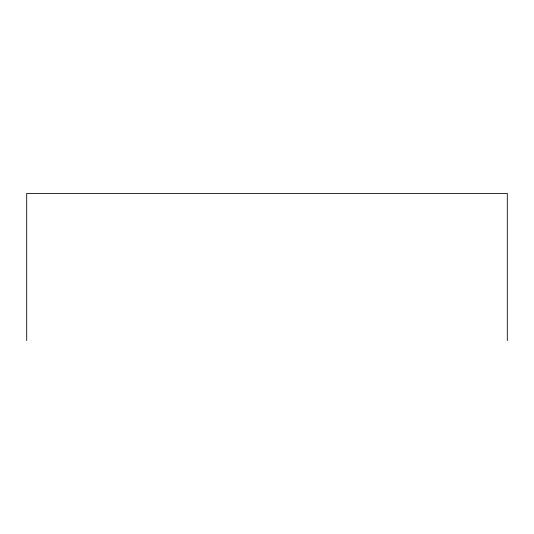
<?xml version="1.0" encoding="UTF-8"?>
<svg xmlns="http://www.w3.org/2000/svg" width="534" height="534" viewBox="0 0 534 534"><rect width="100%" height="100%" fill="white"/><g stroke="black" fill="none" stroke-linecap="round" stroke-linejoin="round"><path stroke-width="0.8" d="M507.3 340.579L507.3 193.421L26.7 193.421L26.7 340.579"/></g></svg>
